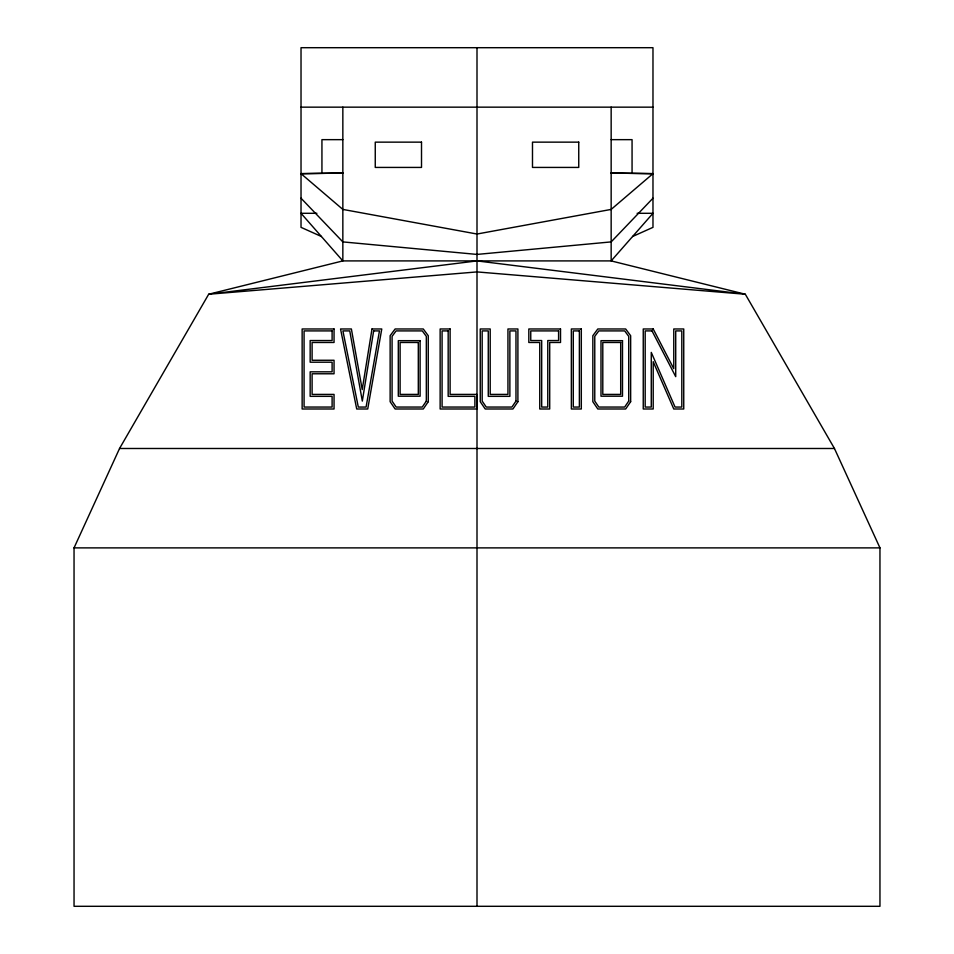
<?xml version="1.0" encoding="UTF-8"?>
<svg xmlns="http://www.w3.org/2000/svg" width="954" height="954" viewBox="0 0 954 954"><rect width="100%" height="100%" fill="white"/><g stroke="black" fill="none" stroke-linecap="round" stroke-linejoin="round"><path stroke-width="1.43" d="M74.042 547.882L119.548 448.487L208.676 294.249L342.844 260.907L611.156 260.907L745.324 294.249L834.452 448.487L879.958 547.882L879.958 906.3L74.042 906.3L74.042 547.882L879.958 547.882M652.977 198.217L611.156 241.899L477 254.42L342.844 241.899L301.023 198.217M652.977 173.664L611.156 173.056L652.977 173.664L611.156 209.415L477 234.028L342.844 209.415L301.023 173.664L342.844 173.056L301.023 173.664M632.585 236.509L652.977 227.35L652.977 47.7L301.023 47.7L301.023 227.35L321.415 236.509M301.023 107.158L652.977 107.158M342.844 139.654L321.939 139.654L321.939 173.056M611.156 139.654L632.061 139.654L632.061 173.056M316.883 213.302L301.023 213.302L342.844 260.907L342.844 107.158M637.117 213.302L652.977 213.302L611.156 260.907L611.156 107.158M119.548 448.487L834.452 448.487M477 47.7L477 906.3M371.988 328.975L362.222 389.602L351.382 328.975L340.542 328.975L356.713 408.992L367.731 408.992L381.767 328.975L371.988 328.975M373.646 330.907L362.317 401.085L349.76 330.907L342.903 330.907L358.31 407.06L366.086 407.06L379.465 330.907L373.646 330.907M426.331 401.097L422.264 407.06L396.148 407.06L392.082 401.097L392.082 336.357L396.101 330.907L422.312 330.907L426.331 336.357L426.331 401.097M428.263 401.694L423.278 408.992L395.123 408.992L390.138 401.694L390.138 335.725L395.123 328.975L423.278 328.975L428.263 335.725L428.263 401.694M515.971 401.097L511.904 407.06L486.242 407.06L482.175 401.097L482.175 330.907L488.269 330.907L488.269 396.339L509.877 396.339L509.877 330.907L515.971 330.907L515.971 401.097M517.903 401.694L512.93 408.992L485.216 408.992L480.244 401.694L480.244 328.975L490.201 328.975L490.201 394.407L507.945 394.407L507.945 328.975L517.903 328.975L517.903 401.694M628.722 401.097L624.655 407.06L598.838 407.06L594.771 401.097L594.771 336.357L598.79 330.907L624.691 330.907L628.722 336.357L628.722 401.097M630.654 401.694L625.669 408.992L597.812 408.992L592.839 401.694L592.839 335.725L597.812 328.975L625.669 328.975L630.654 335.725L630.654 401.694M477 260.907L208.676 294.249L477 271.914L745.324 294.249L477 260.907M421.513 142.146L375.256 142.146L375.256 167.427L421.513 167.427L421.513 142.146M578.744 142.146L532.487 142.146L532.487 167.427L578.744 167.427L578.744 142.146M334.043 328.975L302.144 328.975L302.144 408.992L334.043 408.992L334.043 394.407L312.101 394.407L312.101 373.777L334.043 373.777L334.043 360.266L312.101 360.266L312.101 342.474L334.043 342.474L334.043 328.975M450.109 328.975L440.14 328.975L440.14 408.992L476.821 408.992L476.821 394.407L450.109 394.407L450.109 328.975M560.523 328.975L528.826 328.975L528.826 342.474L539.749 342.474L539.749 408.992L549.707 408.992L549.707 342.474L560.523 342.474L560.523 328.975M581.308 328.975L571.351 328.975L571.351 408.992L581.308 408.992L581.308 328.975M653.204 328.975L643.246 328.975L643.246 408.992L653.204 408.992L653.204 361.685L673.774 408.992L683.744 408.992L683.744 328.975L673.774 328.975L673.774 368.709L653.204 328.975M332.111 330.907L304.076 330.907L304.076 407.06L332.111 407.06L332.111 396.339L310.169 396.339L310.169 371.833L332.111 371.833L332.111 362.198L310.169 362.198L310.169 340.542L332.111 340.542L332.111 330.907M448.177 330.907L442.084 330.907L442.084 407.06L474.889 407.06L474.889 396.339L448.177 396.339L448.177 330.907M558.591 330.907L530.758 330.907L530.758 340.542L541.681 340.542L541.681 407.06L547.775 407.06L547.775 340.542L558.591 340.542L558.591 330.907M579.376 330.907L573.282 330.907L573.282 407.06L579.376 407.06L579.376 330.907M652.023 330.907L645.178 330.907L645.178 407.06L651.272 407.06L651.272 352.396L675.05 407.06L681.812 407.06L681.812 330.907L675.718 330.907L675.718 376.651L652.023 330.907M420.106 340.673L398.307 340.673L398.307 396.208L420.106 396.208L420.106 340.673M622.497 340.673L600.996 340.673L600.996 396.208L622.497 396.208L622.497 340.673M418.305 342.474L400.108 342.474L400.108 394.407L418.305 394.407L418.305 342.474M620.696 342.474L602.797 342.474L602.797 394.407L620.696 394.407L620.696 342.474"/></g></svg>
